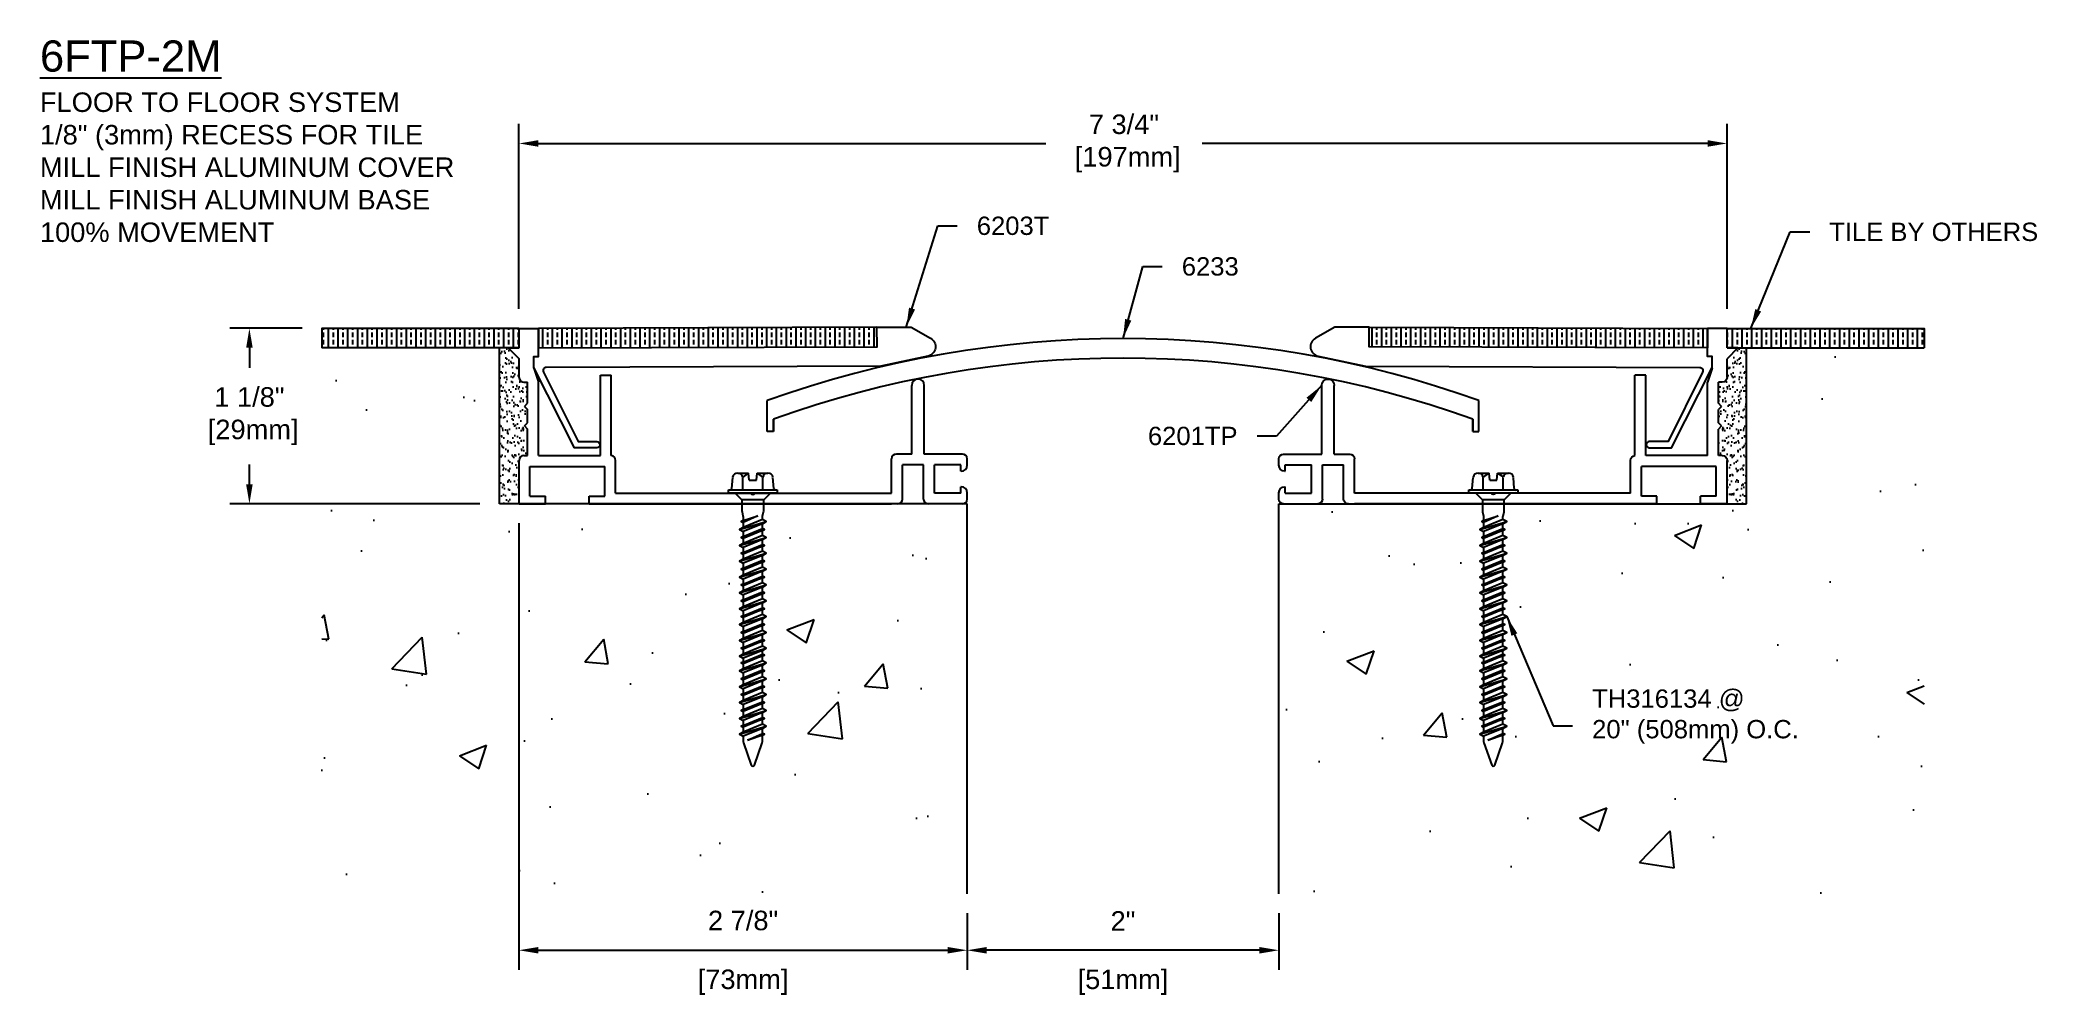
# Model space of a CAD drawing. Header units: inches. Extents: x 22.8 to 35.6, y 8.5 to 14.6.
import ezdxf

# ---------------------------------------------------------------- set-up
doc = ezdxf.new("R2010")
doc.units = ezdxf.units.IN
doc.header["$MEASUREMENT"] = 0
for name, color, linetype in [('Anchors', 4, 'Continuous'), ('Conditions', 1, 'Continuous'), ('Dimensions', 3, 'Continuous'), ('Metals', 7, 'Continuous'), ('Text', 2, 'Continuous')]:
    doc.layers.add(name, color=color, linetype=linetype)
doc.styles.add('arial', font='arial.ttf')
doc.dimstyles.new('ARIAL', dxfattribs={"dimtxt": 0.125, "dimasz": 0.125, "dimexe": 0.125, "dimexo": 0.125, "dimgap": 0.125, "dimtad": 0, "dimtih": 1, "dimtoh": 1, "dimdec": 4, "dimzin": 0, "dimdsep": 46, "dimlunit": 4, "dimtxsty": 'arial', "dimcen": 0.125, "dimadec": 0, "dimazin": 0, "dimtfac": 1, "dimtdec": 4, "dimtofl": 0, "dimtmove": 0, "dimatfit": 3, "dimfxl": 0, "dimfrac": 2, "dimtolj": 1, "dimtzin": 0, "dimarcsym": 0})

# ---------------------------------------------------------------- blocks, each defined once
blk = doc.blocks.new('6233')
for p, q in [((10.342, 10.801), (10.342, 11)), ((14.908, 10.801), (14.908, 11)), ((10.382, 10.801), (10.342, 10.801)), ((10.382, 10.801), (10.382, 10.881)), ((10.382, 10.881), (10.382, 10.801)), ((14.868, 10.801), (14.868, 10.881)), ((14.868, 10.881), (14.868, 10.801)), ((14.868, 10.801), (14.908, 10.801))]:
    blk.add_line(p, q)
for radius, start, end in [(6.75, 70.2314, 109.7686), (6.625, 70.2105, 109.7895)]:
    blk.add_arc((12.625, 4.647), radius, start, end)
blk = doc.blocks.new('6201TP')
for p, q in [((8.171, 7.616), (8.296, 7.616)), ((8.171, 7.491), (8.171, 7.616)), ((8.296, 7.436), (8.296, 7.616)), ((8.101, 7.491), (8.171, 7.491)), ((8.101, 7.491), (8.171, 7.421)), ((8.266, 7.361), (8.266, 7.436)), ((8.266, 7.436), (8.296, 7.436)), ((8.171, 7.302), (8.171, 7.421)), ((8.266, 7.361), (8.296, 7.271)), ((8.693, 7.316), (8.763, 7.316)), ((8.693, 6.801), (8.693, 7.316)), ((8.763, 6.801), (8.763, 7.316)), ((8.202, 7.271), (8.226, 7.271)), ((8.226, 7.136), (8.226, 7.271)), ((8.296, 6.801), (8.296, 7.271)), ((10.691, 6.811), (10.691, 7.251)), ((10.771, 6.811), (10.771, 7.251)), ((8.206, 7.116), (8.226, 7.136)), ((8.206, 7.116), (8.226, 7.096)), ((8.226, 7.011), (8.226, 7.096)), ((8.206, 6.991), (8.226, 7.011)), ((8.206, 6.991), (8.226, 6.971)), ((8.226, 6.801), (8.226, 6.971)), ((8.202, 6.801), (8.226, 6.801)), ((8.296, 6.801), (8.693, 6.801)), ((10.691, 6.811), (10.592, 6.811)), ((11.016, 6.811), (10.771, 6.811)), ((8.171, 6.491), (8.171, 6.77)), ((8.241, 6.731), (8.721, 6.731)), ((8.241, 6.541), (8.241, 6.731)), ((8.721, 6.541), (8.721, 6.731)), ((8.791, 6.561), (8.791, 6.77)), ((10.561, 6.561), (10.561, 6.78)), ((10.631, 6.522), (10.631, 6.741)), ((10.766, 6.741), (10.631, 6.741)), ((10.766, 6.522), (10.766, 6.741)), ((11.006, 6.741), (10.836, 6.741)), ((10.836, 6.561), (10.836, 6.741)), ((11.006, 6.701), (11.006, 6.741)), ((11.008, 6.701), (11.006, 6.701)), ((11.046, 6.739), (11.046, 6.781)), ((8.241, 6.541), (8.341, 6.541)), ((8.341, 6.491), (8.341, 6.541)), ((8.621, 6.491), (8.621, 6.541)), ((8.621, 6.541), (8.721, 6.541)), ((8.791, 6.561), (9.661, 6.561)), ((9.681, 6.561), (10.561, 6.561)), ((11.006, 6.561), (10.836, 6.561)), ((11.008, 6.601), (11.006, 6.601)), ((11.006, 6.561), (11.006, 6.601)), ((11.046, 6.521), (11.046, 6.563)), ((8.171, 6.491), (8.341, 6.491)), ((8.621, 6.491), (8.791, 6.491)), ((8.791, 6.491), (10.561, 6.491)), ((10.6, 6.491), (10.561, 6.491)), ((11.016, 6.491), (10.797, 6.491))]:
    blk.add_line(p, q)
for centre, radius, start, end in [((8.202, 7.302), 0.031, 180, 270), ((10.731, 7.251), 0.04, 0, 180), ((8.202, 6.77), 0.031, 90, 180), ((8.76, 6.77), 0.031, 0, 84.4725), ((10.592, 6.78), 0.031, 90, 180), ((11.016, 6.781), 0.03, 0, 90), ((11.008, 6.739), 0.038, 270, 0), ((9.671, 6.561), 0.01, 180, 360), ((11.008, 6.563), 0.038, 360, 90), ((10.6, 6.522), 0.031, 270, 0), ((10.797, 6.522), 0.031, 180, 270), ((11.016, 6.521), 0.03, 270, 360)]:
    blk.add_arc(centre, radius, start, end)
blk = doc.blocks.new('*D5')
at = {"layer": 'Defpoints', "color": 0}
for p in [(28.715, 9.167), (30.715, 9.167), (28.715, 8.805)]:
    blk.add_point(p, dxfattribs=at)
at = {"layer": 'Dimensions', "color": 0, "lineweight": -2}
for p, q in [((28.715, 9.042), (28.715, 8.68)), ((30.715, 9.042), (30.715, 8.68)), ((30.59, 8.805), (28.84, 8.805))]:
    blk.add_line(p, q, dxfattribs=at)
at = {"layer": 'Dimensions', "color": 0}
for points in [[(28.84, 8.826), (28.84, 8.784), (28.715, 8.805)], [(30.59, 8.826), (30.59, 8.784), (30.715, 8.805)]]:
    blk.add_solid(points, dxfattribs=at)
at = {"layer": 'Dimensions', "color": 0, "char_height": 0.125, "attachment_point": 5, "style": 'arial'}
for s, insert in [('\\A1;2"', (29.715, 8.993)), ('\\A1;[51mm]', (29.715, 8.6))]:
    blk.add_mtext(s, dxfattribs=dict(at, insert=insert))
blk = doc.blocks.new('*D6')
at = {"layer": 'Defpoints', "color": 0}
for p in [(25.84, 11.667), (28.715, 9.167), (28.715, 8.805)]:
    blk.add_point(p, dxfattribs=at)
at = {"layer": 'Dimensions', "color": 0, "lineweight": -2}
for p, q in [((25.84, 11.542), (25.84, 8.68)), ((28.715, 9.042), (28.715, 8.68)), ((25.965, 8.805), (28.59, 8.805))]:
    blk.add_line(p, q, dxfattribs=at)
at = {"layer": 'Dimensions', "color": 0}
for points in [[(25.965, 8.826), (25.965, 8.784), (25.84, 8.805)], [(28.59, 8.826), (28.59, 8.784), (28.715, 8.805)]]:
    blk.add_solid(points, dxfattribs=at)
at = {"layer": 'Dimensions', "color": 0, "char_height": 0.125, "attachment_point": 5, "style": 'arial'}
for s, insert in [('\\A1;2 7/8"', (27.278, 8.995)), ('\\A1;[73mm]', (27.278, 8.6))]:
    blk.add_mtext(s, dxfattribs=dict(at, insert=insert))
blk = doc.blocks.new('*D7')
at = {"layer": 'Defpoints', "color": 0}
for p in [(24.111, 12.792), (24.575, 12.792), (25.715, 11.667)]:
    blk.add_point(p, dxfattribs=at)
at = {"layer": 'Dimensions', "color": 0, "lineweight": -2}
for p, q in [((24.45, 12.792), (23.986, 12.792)), ((24.111, 12.667), (24.111, 12.539)), ((24.111, 11.792), (24.111, 11.919)), ((25.59, 11.667), (23.986, 11.667))]:
    blk.add_line(p, q, dxfattribs=at)
at = {"layer": 'Dimensions', "color": 0}
for points in [[(24.09, 12.667), (24.132, 12.667), (24.111, 12.792)], [(24.09, 11.792), (24.132, 11.792), (24.111, 11.667)]]:
    blk.add_solid(points, dxfattribs=at)
at = {"layer": 'Dimensions', "color": 0, "insert": (24.111, 12.229), "char_height": 0.125, "attachment_point": 5, "style": 'arial'}
blk.add_mtext('\\A1;1 1/8"\\P [29mm]', dxfattribs=at)
blk = doc.blocks.new('*D8')
at = {"layer": 'Defpoints', "color": 0}
for p in [(25.84, 13.977), (25.84, 12.792), (33.59, 12.792)]:
    blk.add_point(p, dxfattribs=at)
at = {"layer": 'Dimensions', "color": 0, "lineweight": -2}
for p, q in [((25.84, 12.917), (25.84, 14.102)), ((33.59, 12.917), (33.59, 14.102)), ((25.965, 13.977), (29.22, 13.977)), ((33.465, 13.977), (30.223, 13.977))]:
    blk.add_line(p, q, dxfattribs=at)
at = {"layer": 'Dimensions', "color": 0}
for points in [[(25.965, 13.998), (25.965, 13.956), (25.84, 13.977)], [(33.465, 13.998), (33.465, 13.956), (33.59, 13.977)]]:
    blk.add_solid(points, dxfattribs=at)
at = {"layer": 'Dimensions', "color": 0, "insert": (29.721, 13.977), "char_height": 0.125, "attachment_point": 5, "style": 'arial'}
blk.add_mtext('\\A1;7 3/4"\\P [197mm]', dxfattribs=at)
blk = doc.blocks.new('6203T')
blk.add_lwpolyline([(0.402, -0.546, -0.414214), (0.422, -0.566, -0.414214), (0.402, -0.586), (0.259, -0.586), (0, -0.07), (0, 0), (0.03, 0), (0.03, 0.055), (2.202, 0.055), (2.202, 0.18), (2.422, 0.18), (2.546, 0.109, -0.687281), (2.528, -0.006), (2.225, -0.07), (0.08, -0.07, 0.571547), (0.062, -0.1), (0.282, -0.546)], format="xyb", close=True)
blk = doc.blocks.new('TH316134')
for p, q in [((-0.157, 0.019), (0.157, 0.019)), ((-0.157, 0), (-0.157, 0.019)), ((-0.157, 0), (0.157, 0)), ((-0.135, 0.029), (-0.129, 0.1)), ((-0.115, 0), (-0.07, -0.045)), ((-0.097, 0.127), (-0.027, 0.127)), ((-0.065, 0.019), (-0.065, 0.1)), ((-0.023, 0.083), (-0.027, 0.127)), ((-0.023, 0.083), (0.023, 0.083)), ((0.023, 0.083), (0.027, 0.127)), ((0.027, 0.127), (0.097, 0.127)), ((0.064, 0.019), (0.064, 0.1)), ((0.115, 0), (0.07, -0.045)), ((0.135, 0.029), (0.129, 0.1)), ((0.157, 0.019), (0.157, 0)), ((-0.086, -0.234), (0.086, -0.184)), ((-0.074, -0.184), (0.032, -0.147)), ((-0.074, -0.285), (0.074, -0.234)), ((0.032, -0.147), (-0.062, -0.19)), ((-0.062, -0.177), (0.032, -0.147)), ((0.062, -0.171), (-0.062, -0.221)), ((0.062, -0.197), (-0.062, -0.247)), ((-0.062, -0.279), (0.062, -0.228)), ((0.062, -0.241), (-0.062, -0.291)), ((-0.086, -0.336), (0.086, -0.285)), ((-0.074, -0.387), (0.074, -0.336)), ((0.062, -0.272), (-0.062, -0.323)), ((0.062, -0.298), (-0.062, -0.349)), ((-0.062, -0.381), (0.062, -0.33)), ((0.062, -0.342), (-0.062, -0.393)), ((0.062, -0.374), (-0.062, -0.425)), ((-0.086, -0.437), (0.086, -0.387)), ((-0.086, -0.539), (0.086, -0.488)), ((-0.074, -0.488), (0.074, -0.437)), ((0.062, -0.4), (-0.062, -0.45)), ((-0.062, -0.482), (0.062, -0.431)), ((0.062, -0.444), (-0.062, -0.494)), ((0.062, -0.475), (-0.062, -0.526)), ((0.062, -0.501), (-0.062, -0.552)), ((-0.086, -0.641), (0.086, -0.59)), ((-0.074, -0.59), (0.074, -0.539)), ((-0.062, -0.584), (0.062, -0.533)), ((0.062, -0.545), (-0.062, -0.596)), ((0.062, -0.577), (-0.062, -0.628)), ((0.062, -0.603), (-0.062, -0.654)), ((-0.062, -0.685), (0.062, -0.634)), ((-0.086, -0.742), (0.086, -0.691)), ((-0.074, -0.691), (0.074, -0.641)), ((-0.074, -0.793), (0.074, -0.742)), ((0.062, -0.647), (-0.062, -0.698)), ((0.062, -0.678), (-0.062, -0.729)), ((0.062, -0.704), (-0.062, -0.755)), ((-0.062, -0.787), (0.062, -0.736)), ((0.062, -0.748), (-0.062, -0.799)), ((-0.086, -0.844), (0.086, -0.793)), ((-0.086, -0.945), (0.086, -0.895)), ((-0.074, -0.895), (0.074, -0.844)), ((0.062, -0.78), (-0.062, -0.831)), ((0.062, -0.806), (-0.062, -0.857)), ((-0.062, -0.888), (0.062, -0.838)), ((0.062, -0.85), (-0.062, -0.901)), ((0.062, -0.882), (-0.062, -0.932)), ((-0.086, -1.047), (0.086, -0.996)), ((-0.074, -0.996), (0.074, -0.945)), ((0.062, -0.907), (-0.062, -0.958)), ((-0.062, -0.99), (0.062, -0.939)), ((0.062, -0.951), (-0.062, -1.002)), ((0.062, -0.983), (-0.062, -1.034)), ((0.062, -1.009), (-0.062, -1.06)), ((-0.086, -1.141), (0.086, -1.09)), ((-0.074, -1.09), (0.074, -1.039)), ((-0.074, -1.191), (0.074, -1.141)), ((-0.062, -1.084), (0.062, -1.033)), ((0.062, -1.045), (-0.062, -1.096)), ((0.062, -1.077), (-0.062, -1.128)), ((0.062, -1.103), (-0.062, -1.154)), ((-0.062, -1.185), (0.062, -1.134)), ((0.062, -1.147), (-0.062, -1.198)), ((-0.086, -1.242), (0.086, -1.191)), ((-0.074, -1.293), (0.074, -1.242)), ((0.062, -1.178), (-0.062, -1.229)), ((0.062, -1.204), (-0.062, -1.255)), ((-0.062, -1.287), (0.062, -1.236)), ((0.062, -1.248), (-0.062, -1.299)), ((0.062, -1.28), (-0.062, -1.331)), ((-0.086, -1.344), (0.086, -1.293)), ((-0.086, -1.445), (0.086, -1.395)), ((-0.074, -1.395), (0.074, -1.344)), ((0.062, -1.306), (-0.062, -1.357)), ((-0.062, -1.388), (0.062, -1.338)), ((0.062, -1.35), (-0.062, -1.401)), ((0.062, -1.382), (-0.062, -1.432)), ((0.062, -1.407), (-0.062, -1.458)), ((-0.086, -1.547), (0.086, -1.496)), ((-0.074, -1.496), (0.074, -1.445)), ((-0.062, -1.49), (0.062, -1.439)), ((0.062, -1.451), (-0.062, -1.502)), ((0.062, -1.483), (-0.062, -1.534)), ((0.062, -1.509), (-0.062, -1.56)), ((-0.034, -1.584), (0.062, -1.541)), ((-0.034, -1.584), (0.074, -1.547)), ((0.062, -1.553), (-0.034, -1.584))]:
    blk.add_line(p, q)
blk.add_lwpolyline([(0.07, -0.045), (-0.07, -0.045), (-0.07, -0.112, 0.052126), (-0.069, -0.122), (-0.063, -0.148, -0.052126), (-0.062, -0.157), (-0.062, -0.177), (-0.074, -0.184), (-0.062, -0.19), (-0.062, -0.221), (-0.086, -0.234), (-0.062, -0.247), (-0.062, -0.279), (-0.074, -0.285), (-0.062, -0.291), (-0.062, -0.323), (-0.086, -0.336), (-0.062, -0.349), (-0.062, -0.381), (-0.074, -0.387), (-0.062, -0.393), (-0.062, -0.425), (-0.086, -0.437), (-0.062, -0.45), (-0.062, -0.482), (-0.074, -0.488), (-0.062, -0.494), (-0.062, -0.526), (-0.086, -0.539), (-0.062, -0.552), (-0.062, -0.584), (-0.074, -0.59), (-0.062, -0.596), (-0.062, -0.628), (-0.086, -0.641), (-0.062, -0.654), (-0.062, -0.685), (-0.074, -0.691), (-0.062, -0.698), (-0.062, -0.729), (-0.086, -0.742), (-0.062, -0.755), (-0.062, -0.787), (-0.074, -0.793), (-0.062, -0.799), (-0.062, -0.831), (-0.086, -0.844), (-0.062, -0.857), (-0.062, -0.888), (-0.074, -0.895), (-0.062, -0.901), (-0.062, -0.932), (-0.086, -0.945), (-0.062, -0.958), (-0.062, -0.99), (-0.074, -0.996), (-0.062, -1.002), (-0.062, -1.034), (-0.086, -1.047), (-0.062, -1.06), (-0.062, -1.084), (-0.074, -1.09), (-0.062, -1.096), (-0.062, -1.128), (-0.086, -1.141), (-0.062, -1.154), (-0.062, -1.185), (-0.074, -1.191), (-0.062, -1.198), (-0.062, -1.229), (-0.086, -1.242), (-0.062, -1.255), (-0.062, -1.287), (-0.074, -1.293), (-0.062, -1.299), (-0.062, -1.331), (-0.086, -1.344), (-0.062, -1.357), (-0.062, -1.388), (-0.074, -1.395), (-0.062, -1.401), (-0.062, -1.432), (-0.086, -1.445), (-0.062, -1.458), (-0.062, -1.49), (-0.074, -1.496), (-0.062, -1.502), (-0.062, -1.534), (-0.086, -1.547), (-0.062, -1.56), (-0.062, -1.586, 0.084437), (-0.06, -1.601), (-0.01, -1.744, 0.648167), (0.01, -1.744), (0.06, -1.601, 0.084437), (0.062, -1.586), (0.062, -1.553), (0.074, -1.547), (0.062, -1.541), (0.062, -1.509), (0.086, -1.496), (0.062, -1.483), (0.062, -1.451), (0.074, -1.445), (0.062, -1.439), (0.062, -1.407), (0.086, -1.395), (0.062, -1.382), (0.062, -1.35), (0.074, -1.344), (0.062, -1.338), (0.062, -1.306), (0.086, -1.293), (0.062, -1.28), (0.062, -1.248), (0.074, -1.242), (0.062, -1.236), (0.062, -1.204), (0.086, -1.191), (0.062, -1.178), (0.062, -1.147), (0.074, -1.141), (0.062, -1.134), (0.062, -1.103), (0.086, -1.09), (0.062, -1.077), (0.062, -1.045), (0.074, -1.039), (0.062, -1.033), (0.062, -1.009), (0.086, -0.996), (0.062, -0.983), (0.062, -0.951), (0.074, -0.945), (0.062, -0.939), (0.062, -0.907), (0.086, -0.895), (0.062, -0.882), (0.062, -0.85), (0.074, -0.844), (0.062, -0.838), (0.062, -0.806), (0.086, -0.793), (0.062, -0.78), (0.062, -0.748), (0.074, -0.742), (0.062, -0.736), (0.062, -0.704), (0.086, -0.691), (0.062, -0.678), (0.062, -0.647), (0.074, -0.641), (0.062, -0.634), (0.062, -0.603), (0.086, -0.59), (0.062, -0.577), (0.062, -0.545), (0.074, -0.539), (0.062, -0.533), (0.062, -0.501), (0.086, -0.488), (0.062, -0.475), (0.062, -0.444), (0.074, -0.437), (0.062, -0.431), (0.062, -0.4), (0.086, -0.387), (0.062, -0.374), (0.062, -0.342), (0.074, -0.336), (0.062, -0.33), (0.062, -0.298), (0.086, -0.285), (0.062, -0.272), (0.062, -0.241), (0.074, -0.234), (0.062, -0.228), (0.062, -0.197), (0.086, -0.184), (0.062, -0.171), (0.062, -0.157, -0.052126), (0.063, -0.148), (0.069, -0.122, 0.052126), (0.07, -0.112)], format="xyb", close=True)
for centre, radius, start, end in [((-0.146, 0.03), 0.0112, 270, 355), ((-0.097, 0.095), 0.0327, 9.285, 170.715), ((0, 0.038), 0.0896, 107.4215, 136.0407), ((0, 0.038), 0.0896, 43.9593, 72.5785), ((0.097, 0.095), 0.0327, 9.285, 170.715), ((0.146, 0.03), 0.0112, 185, 270)]:
    blk.add_arc(centre, radius, start, end)

msp = doc.modelspace()

# ---------------------------------------------------------------- hatches: boundary and pattern name
at = {"layer": 'Conditions'}
h = msp.add_hatch(dxfattribs=at)
h.set_pattern_fill('ANSI33', color=256, scale=0.25, angle=45, style=0)
h.set_pattern_definition([(90, (59.430706, 0), (0.0625, 1e-17), []), (90, (59.399456, 0.03125), (0.0625, 1e-17), [0.03125, -0.015625])])
h.paths.add_polyline_path([(25.96535, 12.79115), (28.13692, 12.7985), (28.13734, 12.6735), (25.96535, 12.66615)])
h.paths.add_polyline_path([(24.57542, 12.79154), (25.84035, 12.79154), (25.84035, 12.66654), (24.57542, 12.66654)])
h = msp.add_hatch(dxfattribs=at)
h.set_pattern_fill('ANSI33', color=256, scale=0.25, angle=45, style=0)
h.paths.add_polyline_path([(33.46535, 12.79115), (31.29379, 12.7985), (31.29337, 12.6735), (33.46535, 12.66615)])
h.paths.add_polyline_path([(34.85528, 12.79154), (33.59035, 12.79154), (33.59035, 12.66654), (34.85528, 12.66654)])
h = msp.add_hatch(dxfattribs=at)
h.set_pattern_fill('AR-CONC', color=256, scale=0.25, style=0)
h.paths.add_polyline_path([(28.71535, 11.66654), (27.4101, 11.66654), (27.4101, 11.61958), (27.40361, 11.58886, 0.05212645), (27.4026, 11.57924), (27.4026, 11.56587), (27.4266, 11.55294), (27.4026, 11.54002), (27.4026, 11.50833), (27.41405, 11.50216), (27.4026, 11.496), (27.4026, 11.46431), (27.4266, 11.45138), (27.4026, 11.43846), (27.4026, 11.40676), (27.41405, 11.4006), (27.4026, 11.39444), (27.4026, 11.36274), (27.4266, 11.34982), (27.4026, 11.33689), (27.4026, 11.3052), (27.41405, 11.29904), (27.4026, 11.29287), (27.4026, 11.26118), (27.4266, 11.24826), (27.4026, 11.23533), (27.4026, 11.20364), (27.41405, 11.19748), (27.4026, 11.19131), (27.4026, 11.15962), (27.4266, 11.14669), (27.4026, 11.13377), (27.4026, 11.10208), (27.41405, 11.09591), (27.4026, 11.08975), (27.4026, 11.05806), (27.4266, 11.04513), (27.4026, 11.03221), (27.4026, 11.00051), (27.41405, 10.99435), (27.4026, 10.98819), (27.4026, 10.95649), (27.4266, 10.94357), (27.4026, 10.93064), (27.4026, 10.89895), (27.41405, 10.89279), (27.4026, 10.88662), (27.4026, 10.85493), (27.4266, 10.84201), (27.4026, 10.82908), (27.4026, 10.79739), (27.41405, 10.79123), (27.4026, 10.78506), (27.4026, 10.75337), (27.4266, 10.74044), (27.4026, 10.72752), (27.4026, 10.70364), (27.41405, 10.69748), (27.4026, 10.69131), (27.4026, 10.65962), (27.4266, 10.64669), (27.4026, 10.63377), (27.4026, 10.60208), (27.41405, 10.59591), (27.4026, 10.58975), (27.4026, 10.55806), (27.4266, 10.54513), (27.4026, 10.53221), (27.4026, 10.50051), (27.41405, 10.49435), (27.4026, 10.48819), (27.4026, 10.45649), (27.4266, 10.44357), (27.4026, 10.43064), (27.4026, 10.39895), (27.41405, 10.39279), (27.4026, 10.38662), (27.4026, 10.35493), (27.4266, 10.34201), (27.4026, 10.32908), (27.4026, 10.29739), (27.41405, 10.29123), (27.4026, 10.28506), (27.4026, 10.25337), (27.4266, 10.24044), (27.4026, 10.22752), (27.4026, 10.19583), (27.41405, 10.18966), (27.4026, 10.1835), (27.4026, 10.15088, -0.08443704), (27.39999, 10.1355), (27.35058, 9.99445, -0.77412328), (27.33013, 9.99445), (27.28072, 10.1355, -0.08443704), (27.2781, 10.15088), (27.2781, 10.17674), (27.2541, 10.18966), (27.2781, 10.20259), (27.2781, 10.23428), (27.26666, 10.24044), (27.2781, 10.24661), (27.2781, 10.2783), (27.2541, 10.29123), (27.2781, 10.30415), (27.2781, 10.33584), (27.26666, 10.34201), (27.2781, 10.34817), (27.2781, 10.37986), (27.2541, 10.39279), (27.2781, 10.40571), (27.2781, 10.43741), (27.26666, 10.44357), (27.2781, 10.44973), (27.2781, 10.48143), (27.2541, 10.49435), (27.2781, 10.50728), (27.2781, 10.53897), (27.26666, 10.54513), (27.2781, 10.5513), (27.2781, 10.58299), (27.2541, 10.59591), (27.2781, 10.60884), (27.2781, 10.64053), (27.26666, 10.64669), (27.2781, 10.65286), (27.2781, 10.67674), (27.2541, 10.68966), (27.2781, 10.70259), (27.2781, 10.73428), (27.26666, 10.74044), (27.2781, 10.74661), (27.2781, 10.7783), (27.2541, 10.79123), (27.2781, 10.80415), (27.2781, 10.83584), (27.26666, 10.84201), (27.2781, 10.84817), (27.2781, 10.87986), (27.2541, 10.89279), (27.2781, 10.90571), (27.2781, 10.93741), (27.26666, 10.94357), (27.2781, 10.94973), (27.2781, 10.98143), (27.2541, 10.99435), (27.2781, 11.00728), (27.2781, 11.03897), (27.26666, 11.04513), (27.2781, 11.0513), (27.2781, 11.08299), (27.2541, 11.09591), (27.2781, 11.10884), (27.2781, 11.14053), (27.26666, 11.14669), (27.2781, 11.15286), (27.2781, 11.18455), (27.2541, 11.19748), (27.2781, 11.2104), (27.2781, 11.24209), (27.26666, 11.24826), (27.2781, 11.25442), (27.2781, 11.28611), (27.2541, 11.29904), (27.2781, 11.31196), (27.2781, 11.34366), (27.26666, 11.34982), (27.2781, 11.35598), (27.2781, 11.38768), (27.2541, 11.4006), (27.2781, 11.41353), (27.2781, 11.44522), (27.26666, 11.45138), (27.2781, 11.45755), (27.2781, 11.48924), (27.2541, 11.50216), (27.2781, 11.51509), (27.2781, 11.54678), (27.26666, 11.55294), (27.2781, 11.55911), (27.2781, 11.57924, 0.05212645), (27.2771, 11.58886), (27.2706, 11.61958), (27.2706, 11.66654), (25.71535, 11.66654), (25.71535, 12.66654), (24.57542, 12.66654), (24.57542, 9.16654), (28.71535, 9.16654)])
h = msp.add_hatch(dxfattribs=at)
h.set_pattern_fill('AR-SAND', color=256, scale=0.0325, style=0)
h.paths.add_polyline_path([(25.89535, 12.44654), (25.87135, 12.44654, -0.41421356), (25.84035, 12.47754), (25.84035, 12.59654), (25.77035, 12.66654), (25.71535, 12.66654), (25.71535, 11.66654), (25.84035, 11.66654), (25.84035, 11.94554, -0.41421356), (25.87135, 11.97654), (25.89535, 11.97654), (25.89535, 12.14654), (25.87535, 12.16654), (25.89535, 12.18654), (25.89535, 12.27154), (25.87535, 12.29154), (25.89535, 12.31154)])
h = msp.add_hatch(dxfattribs=at)
h.set_pattern_fill('AR-CONC', color=256, scale=0.25, style=0)
h.paths.add_polyline_path([(32.0281, 10.43741), (32.01666, 10.44357), (32.0281, 10.44973), (32.0281, 10.48143), (32.0041, 10.49435), (32.0281, 10.50728), (32.0281, 10.53897), (32.01666, 10.54513), (32.0281, 10.5513), (32.0281, 10.58299), (32.0041, 10.59591), (32.0281, 10.60884), (32.0281, 10.64053), (32.01666, 10.64669), (32.0281, 10.65286), (32.0281, 10.67674), (32.0041, 10.68966), (32.0281, 10.70259), (32.0281, 10.73428), (32.01666, 10.74044), (32.0281, 10.74661), (32.0281, 10.7783), (32.0041, 10.79123), (32.0281, 10.80415), (32.0281, 10.83584), (32.01666, 10.84201), (32.0281, 10.84817), (32.0281, 10.87986), (32.0041, 10.89279), (32.0281, 10.90571), (32.0281, 10.93741), (32.01666, 10.94357), (32.0281, 10.94973), (32.0281, 10.98143), (32.0041, 10.99435), (32.0281, 11.00728), (32.0281, 11.03897), (32.01666, 11.04513), (32.0281, 11.0513), (32.0281, 11.08299), (32.0041, 11.09591), (32.0281, 11.10884), (32.0281, 11.14053), (32.01666, 11.14669), (32.0281, 11.15286), (32.0281, 11.18455), (32.0041, 11.19748), (32.0281, 11.2104), (32.0281, 11.24209), (32.01666, 11.24826), (32.0281, 11.25442), (32.0281, 11.28611), (32.0041, 11.29904), (32.0281, 11.31196), (32.0281, 11.34366), (32.01666, 11.34982), (32.0281, 11.35598), (32.0281, 11.38768), (32.0041, 11.4006), (32.0281, 11.41353), (32.0281, 11.44522), (32.01666, 11.45138), (32.0281, 11.45755), (32.0281, 11.48924), (32.0041, 11.50216), (32.0281, 11.51509), (32.0281, 11.54678), (32.01666, 11.55294), (32.0281, 11.55911), (32.0281, 11.57924, 0.05212645), (32.0271, 11.58886), (32.0206, 11.61958), (32.0206, 11.66654), (30.71535, 11.66654), (30.71535, 9.16654), (34.85528, 9.16654), (34.85528, 12.66654), (33.71535, 12.66654), (33.71535, 11.66654), (32.1601, 11.66654), (32.1601, 11.61958), (32.15361, 11.58886, 0.05212645), (32.1526, 11.57924), (32.1526, 11.56587), (32.1766, 11.55294), (32.1526, 11.54002), (32.1526, 11.50833), (32.16405, 11.50216), (32.1526, 11.496), (32.1526, 11.46431), (32.1766, 11.45138), (32.1526, 11.43846), (32.1526, 11.40676), (32.16405, 11.4006), (32.1526, 11.39444), (32.1526, 11.36274), (32.1766, 11.34982), (32.1526, 11.33689), (32.1526, 11.3052), (32.16405, 11.29904), (32.1526, 11.29287), (32.1526, 11.26118), (32.1766, 11.24826), (32.1526, 11.23533), (32.1526, 11.20364), (32.16405, 11.19748), (32.1526, 11.19131), (32.1526, 11.15962), (32.1766, 11.14669), (32.1526, 11.13377), (32.1526, 11.10208), (32.16405, 11.09591), (32.1526, 11.08975), (32.1526, 11.05806), (32.1766, 11.04513), (32.1526, 11.03221), (32.1526, 11.00051), (32.16405, 10.99435), (32.1526, 10.98819), (32.1526, 10.95649), (32.1766, 10.94357), (32.1526, 10.93064), (32.1526, 10.89895), (32.16405, 10.89279), (32.1526, 10.88662), (32.1526, 10.85493), (32.1766, 10.84201), (32.1526, 10.82908), (32.1526, 10.79739), (32.16405, 10.79123), (32.1526, 10.78506), (32.1526, 10.75337), (32.1766, 10.74044), (32.1526, 10.72752), (32.1526, 10.70364), (32.16405, 10.69748), (32.1526, 10.69131), (32.1526, 10.65962), (32.1766, 10.64669), (32.1526, 10.63377), (32.1526, 10.60208), (32.16405, 10.59591), (32.1526, 10.58975), (32.1526, 10.55806), (32.1766, 10.54513), (32.1526, 10.53221), (32.1526, 10.50051), (32.16405, 10.49435), (32.1526, 10.48819), (32.1526, 10.45649), (32.1766, 10.44357), (32.1526, 10.43064), (32.1526, 10.39895), (32.16405, 10.39279), (32.1526, 10.38662), (32.1526, 10.35493), (32.1766, 10.34201), (32.1526, 10.32908), (32.1526, 10.29739), (32.16405, 10.29123), (32.1526, 10.28506), (32.1526, 10.25337), (32.1766, 10.24044), (32.1526, 10.22752), (32.1526, 10.19583), (32.16405, 10.18966), (32.1526, 10.1835), (32.1526, 10.15088, -0.08443704), (32.14999, 10.1355), (32.10058, 9.99445, -0.77412328), (32.08013, 9.99445), (32.03072, 10.1355, -0.08443704), (32.0281, 10.15088), (32.0281, 10.17674), (32.0041, 10.18966), (32.0281, 10.20259), (32.0281, 10.23428), (32.01666, 10.24044), (32.0281, 10.24661), (32.0281, 10.2783), (32.0041, 10.29123), (32.0281, 10.30415), (32.0281, 10.33584), (32.01666, 10.34201), (32.0281, 10.34817), (32.0281, 10.37986), (32.0041, 10.39279), (32.0281, 10.40571)])
h.paths.add_polyline_path([(32.69525, 10.50815), (34.06109, 10.50815), (34.06109, 10.09727), (32.69525, 10.09727)], flags=24)
h = msp.add_hatch(dxfattribs=at)
h.set_pattern_fill('AR-SAND', color=256, scale=0.0325, style=0)
h.set_pattern_definition([(142.5, (59.430706, 0), (0.00204728, 0.06262177), [0, -0.0494, 0, -0.05525, 0, -0.0528125]), (172.5, (59.430706, 0), (-0.05751774, 0.09171975), [0, -0.02665, 0, -0.044525, 0, -0.0170625]), (212.5, (59.47068, 0), (-0.10120961, 0.00018392), [0, -0.01625, 0, -0.0585, 0, -0.076375]), (222.5, (59.47068, 0), (-0.09769911, 0.02852446), [0, -0.008125, 0, -0.03835, 0, -0.043875])])
h.paths.add_polyline_path([(33.53535, 12.44654), (33.55935, 12.44654, 0.41421356), (33.59035, 12.47754), (33.59035, 12.59654), (33.66035, 12.66654), (33.71535, 12.66654), (33.71535, 11.66654), (33.59035, 11.66654), (33.59035, 11.94554, 0.41421356), (33.55935, 11.97654), (33.53535, 11.97654), (33.53535, 12.14654), (33.55535, 12.16654), (33.53535, 12.18654), (33.53535, 12.27154), (33.55535, 12.29154), (33.53535, 12.31154)])

# ---------------------------------------------------------------- linework, layer by layer
for p, q in [((25.84035, 12.66654), (24.57542, 12.66654)), ((25.71535, 11.66654), (25.71535, 12.66654)), ((33.59035, 12.66654), (34.85528, 12.66654)), ((33.71535, 11.66654), (33.71535, 12.66654)), ((28.71535, 11.66654), (25.71535, 11.66654)), ((28.71535, 9.16654), (28.71535, 11.66654)), ((30.71535, 9.16654), (30.71535, 11.66654)), ((30.71535, 11.66654), (33.71535, 11.66654))]:
    msp.add_line(p, q, dxfattribs=at)
for points in [[(25.84035, 12.79154), (24.57542, 12.79154), (24.57542, 12.66654)], [(28.13692, 12.7985), (25.96535, 12.79115), (25.96535, 12.66615), (28.13734, 12.6735), (28.13692, 12.7985)], [(31.29379, 12.7985), (33.46535, 12.79115), (33.46535, 12.66615), (31.29337, 12.6735), (31.29379, 12.7985)], [(33.59035, 12.79154), (34.85528, 12.79154), (34.85528, 12.66654)]]:
    msp.add_lwpolyline(points, dxfattribs=at)

# ---------------------------------------------------------------- block references
at = {"layer": 'Anchors'}
for p in [(27.34035, 11.73654), (32.09035, 11.73654)]:
    msp.add_blockref('TH316134', p, dxfattribs=at)
at = {"layer": 'Metals'}
for name, p in [('6233', (17.09053, 1.32896)), ('6201TP', (17.66951, 5.17516))]:
    msp.add_blockref(name, p, dxfattribs=at)
at = {"layer": 'Metals', "rotation": 0.193855344725753}
msp.add_blockref('6203T', (25.93554, 12.61105), dxfattribs=at)
at = {"layer": 'Metals', "xscale": -1}
msp.add_blockref('6201TP', (41.7612, 5.17516), dxfattribs=at)
at = {"layer": 'Metals', "xscale": -1, "rotation": 359.8061446552743}
msp.add_blockref('6203T', (33.49517, 12.61105), dxfattribs=at)

# ---------------------------------------------------------------- texts
at = {"layer": 'Text', "insert": (22.76734, 14.63736), "char_height": 0.2, "width": 5.4375, "attachment_point": 1, "style": 'arial'}
msp.add_mtext('{\\L6FTP-2M\\P\\H0.625x;\\lFLOOR TO FLOOR SYSTEM\\P1/8" (3mm) RECESS FOR TILE\\PMILL FINISH ALUMINUM COVER\\PMILL FINISH ALUMINUM BASE\\P100% MOVEMENT }', dxfattribs=at)
at = {"layer": 'Text', "char_height": 0.1175, "style": 'arial'}
for s, insert, attachment_point in [('\\A1;6203T', (28.77723, 13.50803), 1), ('\\A1;TILE BY OTHERS', (34.24556, 13.46924), 1), ('\\A1;6233', (30.09228, 13.24762), 1), ('\\A1;6201TP', (30.44986, 12.04157), 9), ('TH316134 @\\P20" (508mm) O.C.', (32.72462, 10.30271), 4)]:
    msp.add_mtext(s, dxfattribs=dict(at, insert=insert, attachment_point=attachment_point))

# ---------------------------------------------------------------- dimensions: what is measured, and where the dimension line sits
at = {"layer": 'Dimensions'}
dim = msp.add_linear_dim(base=(25.84035, 13.97708), p1=(33.59035, 12.79154), p2=(25.84035, 12.79154), dimstyle='ARIAL', override={"dimscale": 1, "dimpost": '\\X'}, dxfattribs=at)
dim.commit()
dim.dimension.update_dxf_attribs({"geometry": '*D8', "text_midpoint": (29.72119, 13.97708), "dimtype": 160})
dim = msp.add_linear_dim(base=(24.11103, 12.79154), p1=(25.71535, 11.66654), p2=(24.57542, 12.79154), angle=90, dimstyle='ARIAL', override={"dimscale": 1, "dimpost": '\\X'}, dxfattribs=at)
dim.commit()
dim.dimension.update_dxf_attribs({"geometry": '*D7', "text_midpoint": (24.11103, 12.22904), "dimtype": 160})
for p1, picture, middle in [((25.84035, 11.66654), '*D6', (27.27785, 8.80516)), ((30.71535, 9.16654), '*D5', (29.71535, 8.80516))]:
    dim = msp.add_linear_dim(base=(28.71535, 8.80516), p1=p1, p2=(28.71535, 9.16654), dimstyle='ARIAL', override={"dimscale": 1, "dimpost": '\\X'}, dxfattribs=at)
    dim.commit()
    dim.dimension.update_dxf_attribs({"geometry": picture, "text_midpoint": middle})

# ---------------------------------------------------------------- leaders
at = {"layer": 'Text', "annotation_type": 0, "has_hookline": 1}
for points, hookline_direction, text_width in [([(28.32493, 12.79913), (28.52723, 13.44928), (28.65223, 13.44928)], 0, 0.45597), ([(33.74249, 12.79154), (33.99556, 13.41049), (34.12056, 13.41049)], 0, 1.32841), ([(29.71535, 12.72646), (29.84228, 13.18887), (29.96728, 13.18887)], 0, 0.35154), ([(30.99035, 12.42654), (30.69986, 12.10032), (30.57486, 12.10032)], 1, 0.56161), ([(32.1766, 10.94357), (32.47462, 10.24396), (32.59962, 10.24396)], 0, 1.30709)]:
    msp.add_leader(points, dimstyle='ARIAL', dxfattribs=dict(at, hookline_direction=hookline_direction, text_width=text_width))

doc.saveas('drawing.dxf')
